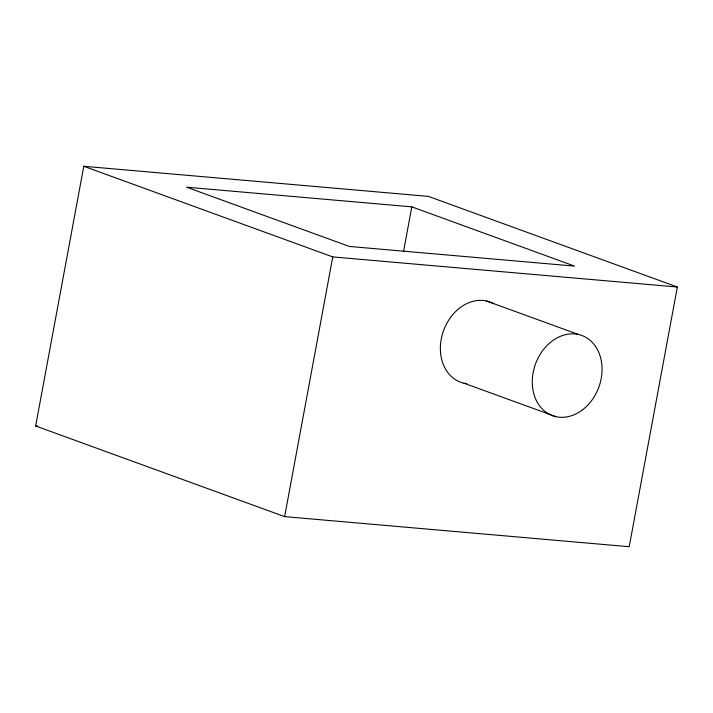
<?xml version="1.0" encoding="UTF-8"?>
<svg xmlns="http://www.w3.org/2000/svg" width="713" height="713" viewBox="0 0 713 713"><rect width="100%" height="100%" fill="white"/><g stroke="black" fill="none" stroke-linecap="round" stroke-linejoin="round"><path stroke-width="1.07" d="M35.65 425.982L83.786 166.281L428.361 196.378L677.35 287.018L629.214 546.719L284.639 516.622L35.65 425.982L37.869 426.178M284.639 516.622L332.766 256.921L83.786 166.281M403.513 251.609L411.811 206.859L186.565 187.189L349.325 246.44L574.562 266.109L411.811 206.859M332.766 256.921L677.35 287.018M486.56 301.029L578.466 334.486M463.967 383.193L555.873 416.65M466.872 383.683A42.691 33.725 -70 0 1 443.13 331.821A42.691 33.725 -70 0 1 493.77 303.783M582.53 409.841A42.691 33.725 -70 0 0 586.63 337.802A42.691 33.725 -70 0 0 532.353 379.066A42.691 33.725 -70 0 0 582.53 409.841"/></g></svg>
